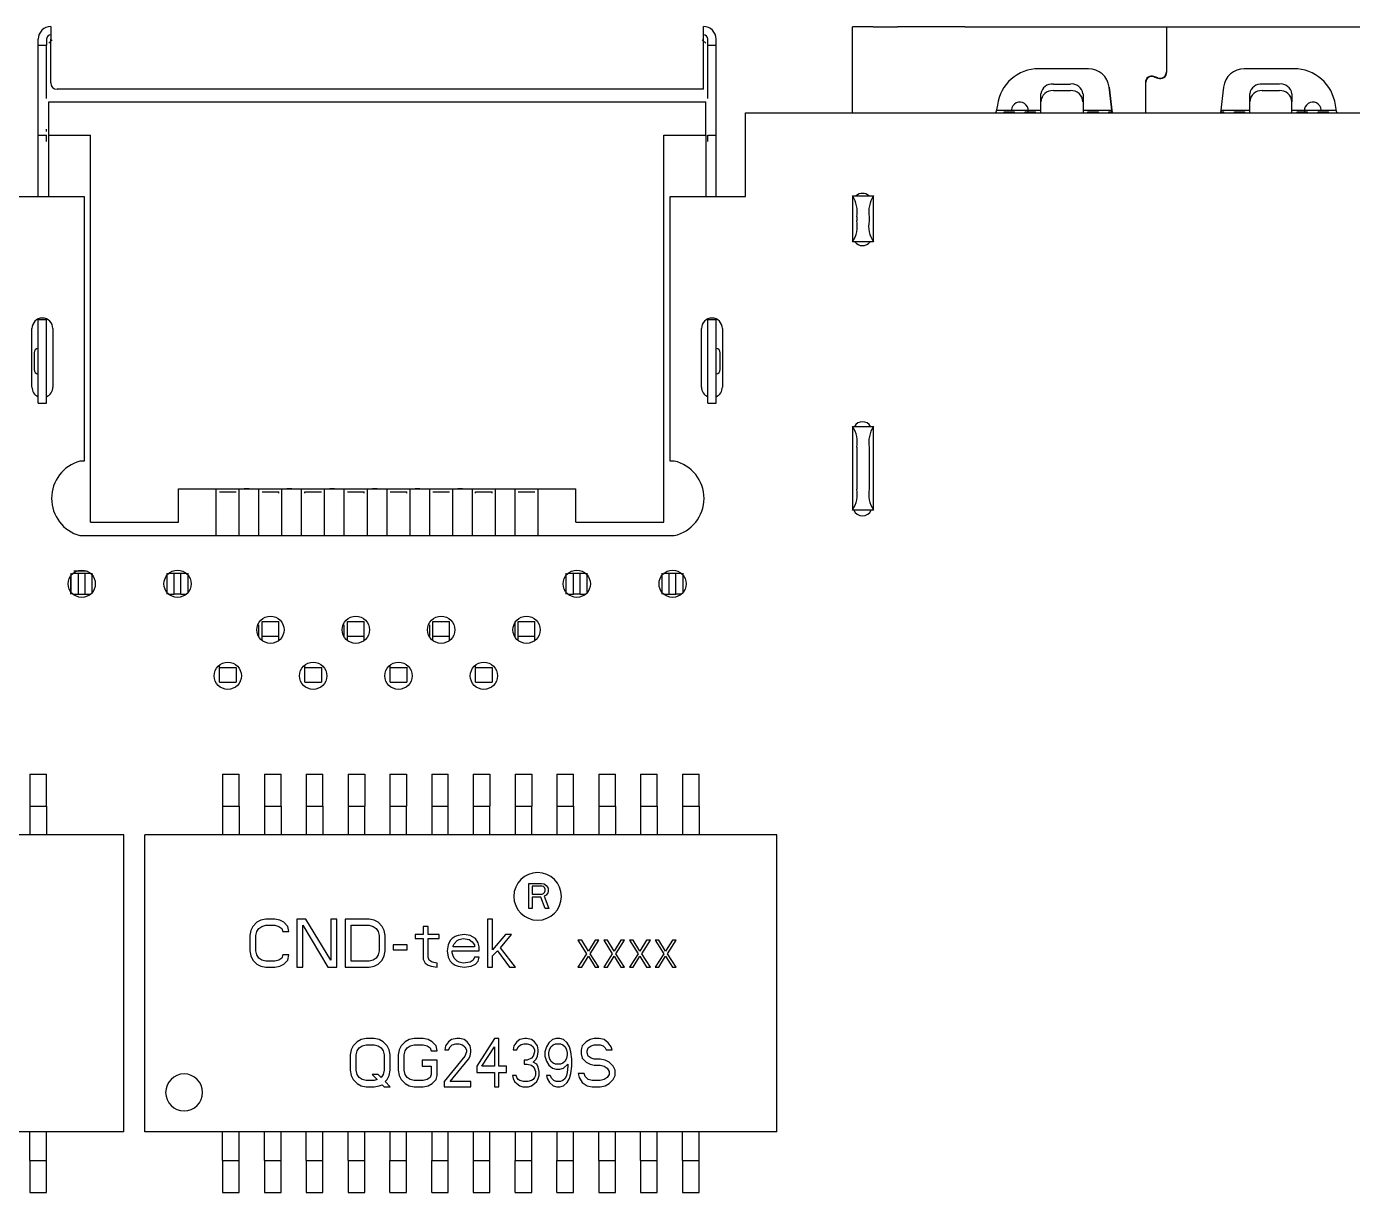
# Model space of a CAD drawing. Header units: millimetres. Extents: x 2 to 1109, y 2 to 430.
# Drawn here: x 92.14 to 123.82, y 338.25 to 366.12 of the extents above; entities that cross this region are included whole.
import ezdxf

# ---------------------------------------------------------------- set-up
doc = ezdxf.new("R2010")
doc.units = ezdxf.units.MM
doc.header["$LTSCALE"] = 0.5
doc.layers.add('几何体', color=7, linetype='Continuous')

msp = doc.modelspace()

# ---------------------------------------------------------------- linework, layer by layer
at = {"layer": '几何体'}
for p, q in [((92.716, 366.121), (92.716, 365.821)), ((108.316, 365.821), (108.316, 366.121)), ((112.371, 366.113), (111.875, 366.113)), ((111.875, 364.058), (111.875, 366.113)), ((112.371, 366.113), (112.948, 366.113)), ((113.148, 366.113), (112.948, 366.113)), ((114.007, 366.113), (113.148, 366.113)), ((114.56, 366.113), (114.007, 366.113)), ((114.56, 366.113), (119.375, 366.113)), ((119.375, 366.113), (119.375, 365.034)), ((119.375, 366.113), (119.385, 366.113)), ((119.385, 365.034), (119.385, 366.113)), ((119.385, 366.113), (124.19, 366.113)), ((92.416, 365.671), (92.416, 365.821)), ((92.416, 365.521), (92.416, 365.671)), ((92.416, 365.671), (92.616, 365.671)), ((92.616, 365.821), (92.616, 365.671)), ((92.616, 365.521), (92.616, 365.671)), ((92.666, 365.721), (92.747, 365.802)), ((92.716, 364.771), (92.716, 365.821)), ((108.366, 365.721), (108.284, 365.802)), ((108.316, 364.621), (108.316, 365.821)), ((108.416, 365.671), (108.416, 365.821)), ((108.416, 365.521), (108.416, 365.671)), ((108.416, 365.671), (108.616, 365.671)), ((108.616, 365.671), (108.616, 365.821)), ((108.616, 365.521), (108.616, 365.671)), ((119.385, 365.813), (119.375, 365.813)), ((92.416, 363.671), (92.416, 365.521)), ((92.616, 364.401), (92.616, 365.521)), ((108.416, 364.401), (108.416, 365.521)), ((108.616, 363.671), (108.616, 365.521)), ((117.511, 365.113), (116.328, 365.113)), ((122.422, 365.113), (121.238, 365.113)), ((116.675, 364.746), (117.083, 364.746)), ((118.875, 364.788), (118.875, 364.058)), ((118.885, 364.058), (118.885, 364.788)), ((119.072, 364.92), (119.17, 364.884)), ((119.173, 364.894), (119.076, 364.929)), ((122.075, 364.746), (121.666, 364.746)), ((108.316, 364.621), (92.866, 364.621)), ((116.375, 364.32), (116.375, 364.513)), ((116.675, 364.588), (117.083, 364.588)), ((117.383, 364.513), (117.383, 364.32)), ((118.08, 364.058), (118.007, 364.673)), ((118.007, 364.673), (118.08, 364.058)), ((120.742, 364.673), (120.669, 364.058)), ((121.366, 364.32), (121.366, 364.513)), ((121.666, 364.588), (122.075, 364.588)), ((122.375, 364.513), (122.375, 364.32)), ((92.666, 363.521), (92.666, 364.321)), ((92.666, 364.321), (108.366, 364.321)), ((108.366, 363.521), (108.366, 364.321)), ((116.375, 364.113), (115.31, 364.113)), ((115.5, 364.058), (115.5, 364.083)), ((115.5, 364.083), (115.75, 364.083)), ((115.675, 364.128), (115.674, 364.113)), ((115.75, 364.058), (115.75, 364.083)), ((116, 364.058), (116, 364.083)), ((116, 364.083), (116.25, 364.083)), ((116.25, 364.058), (116.25, 364.083)), ((116.375, 364.058), (116.375, 364.32)), ((117.383, 364.32), (117.383, 364.058)), ((118.074, 364.113), (117.383, 364.113)), ((117.5, 364.058), (117.5, 364.083)), ((117.5, 364.083), (117.75, 364.083)), ((117.75, 364.058), (117.75, 364.083)), ((118, 364.083), (118.077, 364.083)), ((118, 364.058), (118, 364.083)), ((118.885, 364.113), (118.875, 364.113)), ((120.672, 364.083), (120.75, 364.083)), ((121.366, 364.113), (120.675, 364.113)), ((120.75, 364.058), (120.75, 364.083)), ((121, 364.083), (121.25, 364.083)), ((121, 364.058), (121, 364.083)), ((121.25, 364.058), (121.25, 364.083)), ((121.366, 364.058), (121.366, 364.32)), ((122.375, 364.058), (122.375, 364.32)), ((123.439, 364.113), (122.375, 364.113)), ((122.5, 364.058), (122.5, 364.083)), ((122.5, 364.083), (122.75, 364.083)), ((122.75, 364.058), (122.75, 364.083)), ((123, 364.058), (123, 364.083)), ((123, 364.083), (123.25, 364.083)), ((123.075, 364.113), (123.074, 364.127)), ((123.25, 364.058), (123.25, 364.083)), ((109.316, 362.058), (109.316, 364.058)), ((109.316, 364.058), (163.15, 364.058)), ((92.416, 363.521), (92.416, 363.671)), ((92.416, 363.521), (92.616, 363.521)), ((92.416, 363.371), (92.416, 363.521)), ((92.616, 363.615), (92.616, 363.671)), ((92.616, 363.521), (92.616, 363.533)), ((92.616, 363.371), (92.616, 363.521)), ((92.666, 363.521), (93.666, 363.521)), ((92.666, 362.058), (92.666, 363.521)), ((93.666, 354.271), (93.666, 363.521)), ((107.366, 363.521), (108.366, 363.521)), ((107.366, 354.271), (107.366, 363.521)), ((108.366, 363.521), (108.366, 362.058)), ((108.416, 363.521), (108.616, 363.521)), ((108.416, 363.371), (108.416, 363.521)), ((108.616, 363.521), (108.616, 363.671)), ((108.616, 363.371), (108.616, 363.521)), ((92.416, 362.058), (92.416, 363.371)), ((108.616, 362.058), (108.616, 363.371)), ((88.921, 362.058), (93.516, 362.058)), ((93.516, 362.058), (93.516, 355.732)), ((107.516, 355.732), (107.516, 362.058)), ((107.516, 362.058), (109.316, 362.058)), ((111.875, 362.073), (112.375, 362.073)), ((111.875, 362.073), (111.875, 360.973)), ((112.375, 360.973), (112.375, 362.073)), ((111.977, 361.573), (111.977, 361.473)), ((112.272, 361.573), (112.272, 361.473)), ((112.375, 360.973), (111.875, 360.973)), ((92.416, 359.121), (92.616, 359.121)), ((92.416, 357.121), (92.416, 359.121)), ((92.616, 357.121), (92.616, 359.121)), ((108.416, 359.121), (108.416, 359.133)), ((108.416, 359.121), (108.616, 359.121)), ((108.416, 357.121), (108.416, 359.121)), ((108.616, 357.121), (108.616, 359.121)), ((92.266, 357.501), (92.266, 358.901)), ((92.766, 358.901), (92.766, 357.501)), ((108.266, 357.501), (108.266, 358.901)), ((108.766, 358.901), (108.766, 357.501)), ((92.316, 358.321), (92.316, 357.921)), ((108.716, 357.921), (108.716, 358.321)), ((92.416, 357.121), (92.616, 357.121)), ((108.416, 357.121), (108.616, 357.121)), ((111.875, 356.563), (112.375, 356.563)), ((111.875, 356.563), (111.875, 354.563)), ((112.375, 354.563), (112.375, 356.563)), ((111.977, 356.063), (111.977, 355.063)), ((112.272, 356.063), (112.272, 355.063)), ((93.516, 355.732), (93.412, 355.732)), ((107.613, 355.732), (107.516, 355.732)), ((95.766, 354.271), (95.766, 355.071)), ((95.766, 355.071), (105.266, 355.071)), ((96.671, 353.952), (96.671, 355.071)), ((96.746, 354.996), (97.146, 354.996)), ((97.221, 353.952), (97.221, 355.071)), ((97.456, 355.071), (97.341, 355.071)), ((97.691, 353.952), (97.691, 355.071)), ((97.766, 354.996), (98.166, 354.996)), ((98.166, 354.965), (98.166, 354.996)), ((98.241, 353.952), (98.241, 355.071)), ((98.476, 355.071), (98.361, 355.071)), ((98.711, 353.952), (98.711, 355.071)), ((98.786, 354.996), (99.186, 354.996)), ((98.786, 354.965), (98.786, 354.996)), ((99.261, 353.952), (99.261, 355.071)), ((99.496, 355.071), (99.381, 355.071)), ((99.731, 353.952), (99.731, 355.071)), ((99.806, 354.996), (100.206, 354.996)), ((100.206, 354.965), (100.206, 354.996)), ((100.281, 353.952), (100.281, 355.071)), ((100.516, 355.071), (100.401, 355.071)), ((100.751, 353.952), (100.751, 355.071)), ((100.826, 354.996), (101.226, 354.996)), ((101.226, 354.965), (101.226, 354.996)), ((101.301, 353.952), (101.301, 355.071)), ((101.536, 355.071), (101.421, 355.071)), ((101.771, 353.952), (101.771, 355.071)), ((101.846, 354.996), (102.246, 354.996)), ((102.321, 353.952), (102.321, 355.071)), ((102.556, 355.071), (102.441, 355.071)), ((102.556, 355.071), (102.671, 355.071)), ((102.791, 353.952), (102.791, 355.071)), ((102.866, 354.996), (103.266, 354.996)), ((102.866, 354.965), (102.866, 354.996)), ((103.266, 354.965), (103.266, 354.996)), ((103.341, 353.952), (103.341, 355.071)), ((103.811, 353.952), (103.811, 355.071)), ((103.886, 354.996), (104.286, 354.996)), ((104.361, 353.952), (104.361, 355.071)), ((105.266, 354.271), (105.266, 355.071)), ((93.666, 354.271), (95.766, 354.271)), ((105.266, 354.271), (107.366, 354.271)), ((112.375, 354.563), (111.875, 354.563)), ((93.412, 353.952), (107.613, 353.952)), ((93.206, 352.551), (93.206, 353.051)), ((93.24, 353.051), (93.376, 353.051)), ((93.571, 353.101), (93.271, 353.101)), ((93.376, 352.551), (93.376, 353.051)), ((93.376, 353.051), (93.536, 353.051)), ((93.536, 352.551), (93.536, 353.051)), ((93.536, 353.051), (93.672, 353.051)), ((93.706, 352.603), (93.706, 353.051)), ((95.496, 352.551), (95.496, 353.051)), ((95.53, 353.051), (95.666, 353.051)), ((95.666, 352.551), (95.666, 353.051)), ((95.666, 353.051), (95.826, 353.051)), ((95.826, 352.551), (95.826, 353.051)), ((95.826, 353.051), (95.962, 353.051)), ((95.996, 352.603), (95.996, 353.051)), ((105.036, 352.551), (105.036, 353.051)), ((105.07, 353.051), (105.206, 353.051)), ((105.206, 352.551), (105.206, 353.051)), ((105.206, 353.051), (105.366, 353.051)), ((105.366, 352.551), (105.366, 353.051)), ((105.366, 353.051), (105.502, 353.051)), ((105.536, 352.603), (105.536, 353.051)), ((107.326, 352.551), (107.326, 353.051)), ((107.36, 353.051), (107.496, 353.051)), ((107.496, 352.551), (107.496, 353.051)), ((107.496, 353.051), (107.656, 353.051)), ((107.656, 352.551), (107.656, 353.051)), ((107.656, 353.051), (107.792, 353.051)), ((107.826, 352.603), (107.826, 353.051)), ((93.186, 352.97), (93.186, 352.551)), ((93.24, 352.551), (93.376, 352.551)), ((93.376, 352.551), (93.536, 352.551)), ((93.536, 352.551), (93.672, 352.551)), ((95.53, 352.551), (95.666, 352.551)), ((95.826, 352.551), (95.666, 352.551)), ((95.826, 352.551), (95.962, 352.551)), ((105.07, 352.551), (105.206, 352.551)), ((105.366, 352.551), (105.206, 352.551)), ((105.366, 352.551), (105.502, 352.551)), ((107.36, 352.551), (107.496, 352.551)), ((107.496, 352.551), (107.656, 352.551)), ((107.792, 352.551), (107.656, 352.551)), ((97.691, 351.539), (97.691, 351.822)), ((97.766, 351.896), (98.166, 351.896)), ((97.766, 351.546), (97.766, 351.896)), ((98.166, 351.546), (98.166, 351.896)), ((99.731, 351.539), (99.731, 351.822)), ((99.806, 351.546), (99.806, 351.896)), ((99.806, 351.896), (100.206, 351.896)), ((100.206, 351.546), (100.206, 351.896)), ((101.771, 351.539), (101.771, 351.822)), ((101.846, 351.546), (101.846, 351.896)), ((101.846, 351.896), (102.246, 351.896)), ((102.246, 351.546), (102.246, 351.896)), ((103.811, 351.539), (103.811, 351.896)), ((103.886, 351.546), (103.886, 351.896)), ((103.886, 351.896), (104.286, 351.896)), ((104.286, 351.546), (104.286, 351.896)), ((97.766, 351.453), (97.766, 351.6)), ((97.766, 351.546), (98.166, 351.546)), ((98.166, 351.447), (98.166, 351.6)), ((99.806, 351.453), (99.806, 351.6)), ((99.806, 351.546), (100.206, 351.546)), ((100.206, 351.447), (100.206, 351.6)), ((101.846, 351.453), (101.846, 351.6)), ((101.846, 351.546), (102.246, 351.546)), ((102.246, 351.447), (102.246, 351.6)), ((103.886, 351.453), (103.886, 351.6)), ((103.886, 351.546), (104.286, 351.546)), ((104.286, 351.447), (104.286, 351.6)), ((96.746, 350.796), (96.746, 350.851)), ((96.746, 350.796), (97.146, 350.796)), ((96.746, 350.446), (96.746, 350.796)), ((97.146, 350.796), (97.146, 350.446)), ((98.786, 350.796), (98.786, 350.851)), ((98.786, 350.796), (99.186, 350.796)), ((98.786, 350.446), (98.786, 350.796)), ((99.186, 350.806), (99.186, 350.796)), ((99.186, 350.796), (99.186, 350.446)), ((100.826, 350.796), (100.826, 350.851)), ((100.826, 350.446), (100.826, 350.796)), ((100.826, 350.796), (101.226, 350.796)), ((101.226, 350.806), (101.226, 350.796)), ((101.226, 350.796), (101.226, 350.446)), ((102.866, 350.796), (102.866, 350.851)), ((102.866, 350.796), (103.266, 350.796)), ((102.866, 350.446), (102.866, 350.796)), ((103.266, 350.796), (103.266, 350.446)), ((96.746, 350.446), (97.146, 350.446)), ((98.786, 350.446), (99.186, 350.446)), ((100.826, 350.446), (101.226, 350.446)), ((102.866, 350.446), (103.266, 350.446)), ((92.212, 348.25), (92.612, 348.25)), ((92.212, 348.25), (92.212, 347.488)), ((92.612, 347.488), (92.612, 348.25)), ((96.82, 348.25), (97.22, 348.25)), ((96.82, 348.25), (96.82, 347.488)), ((97.22, 347.488), (97.22, 348.25)), ((97.82, 348.25), (98.22, 348.25)), ((97.82, 348.25), (97.82, 347.488)), ((98.22, 347.488), (98.22, 348.25)), ((98.82, 348.25), (99.22, 348.25)), ((98.82, 348.25), (98.82, 347.488)), ((99.22, 347.488), (99.22, 348.25)), ((99.82, 348.25), (100.22, 348.25)), ((99.82, 348.25), (99.82, 347.488)), ((100.22, 348.25), (100.22, 347.488)), ((100.82, 348.25), (101.22, 348.25)), ((100.82, 348.25), (100.82, 347.488)), ((101.22, 348.25), (101.22, 347.488)), ((101.82, 348.25), (102.21, 348.25)), ((101.82, 348.25), (101.82, 347.488)), ((102.21, 347.488), (102.21, 348.25)), ((102.81, 348.25), (103.21, 348.25)), ((102.81, 348.25), (102.81, 347.488)), ((103.21, 348.25), (103.21, 347.488)), ((103.81, 348.25), (104.21, 348.25)), ((103.81, 348.25), (103.81, 347.488)), ((104.21, 348.25), (104.21, 347.488)), ((104.81, 348.25), (105.21, 348.25)), ((104.81, 348.25), (104.81, 347.488)), ((105.21, 347.488), (105.21, 348.25)), ((105.81, 348.25), (106.21, 348.25)), ((105.81, 348.25), (105.81, 347.488)), ((106.21, 347.488), (106.21, 348.25)), ((106.81, 348.25), (107.21, 348.25)), ((106.81, 348.25), (106.81, 347.488)), ((107.21, 347.488), (107.21, 348.25)), ((107.81, 348.25), (108.21, 348.25)), ((107.81, 348.25), (107.81, 347.488)), ((108.21, 347.488), (108.21, 348.25)), ((92.212, 347.488), (92.612, 347.488)), ((92.212, 347.488), (92.212, 346.8)), ((92.612, 347.488), (92.612, 346.8)), ((96.82, 347.488), (97.22, 347.488)), ((96.82, 347.488), (96.82, 346.8)), ((97.22, 347.488), (97.22, 346.8)), ((97.82, 347.488), (97.82, 346.8)), ((97.82, 347.488), (98.22, 347.488)), ((98.22, 347.488), (98.22, 346.8)), ((98.82, 347.488), (99.22, 347.488)), ((98.82, 347.488), (98.82, 346.8)), ((99.22, 347.488), (99.22, 346.8)), ((99.82, 347.488), (99.82, 346.8)), ((99.82, 347.488), (100.22, 347.488)), ((100.22, 346.8), (100.22, 347.488)), ((100.82, 347.488), (100.82, 346.8)), ((100.82, 347.488), (101.22, 347.488)), ((101.22, 346.8), (101.22, 347.488)), ((101.82, 347.488), (102.21, 347.488)), ((101.82, 347.488), (101.82, 346.8)), ((102.21, 346.8), (102.21, 347.488)), ((102.81, 347.488), (102.81, 346.8)), ((102.81, 347.488), (103.21, 347.488)), ((103.21, 346.8), (103.21, 347.488)), ((103.81, 347.488), (104.21, 347.488)), ((103.81, 347.488), (103.81, 346.8)), ((104.21, 346.8), (104.21, 347.488)), ((104.81, 347.488), (104.81, 346.8)), ((104.81, 347.488), (105.21, 347.488)), ((105.21, 347.488), (105.21, 346.8)), ((105.81, 347.488), (105.81, 346.8)), ((105.81, 347.488), (106.21, 347.488)), ((106.21, 347.488), (106.21, 346.8)), ((106.81, 347.488), (106.81, 346.8)), ((106.81, 347.488), (107.21, 347.488)), ((107.21, 347.488), (107.21, 346.8)), ((107.81, 347.488), (107.81, 346.8)), ((107.81, 347.488), (108.21, 347.488)), ((108.21, 347.488), (108.21, 346.8)), ((94.466, 346.8), (79.366, 346.8)), ((94.466, 339.7), (94.466, 346.8)), ((94.96, 339.7), (94.96, 346.8)), ((110.063, 346.8), (94.963, 346.8)), ((110.063, 339.7), (110.063, 346.8)), ((104.142, 345.639), (104.442, 345.639)), ((104.142, 345.039), (104.142, 345.639)), ((104.217, 345.575), (104.217, 345.383)), ((104.455, 345.575), (104.217, 345.575)), ((104.217, 345.383), (104.455, 345.383)), ((104.442, 345.639), (104.505, 345.626)), ((104.492, 345.562), (104.455, 345.575)), ((104.455, 345.383), (104.492, 345.396)), ((104.517, 345.537), (104.492, 345.562)), ((104.492, 345.396), (104.517, 345.422)), ((104.505, 345.626), (104.555, 345.588)), ((104.53, 345.498), (104.517, 345.537)), ((104.517, 345.422), (104.53, 345.46)), ((104.53, 345.46), (104.53, 345.498)), ((104.555, 345.588), (104.592, 345.537)), ((104.592, 345.409), (104.555, 345.358)), ((104.592, 345.537), (104.605, 345.498)), ((104.605, 345.447), (104.592, 345.409)), ((104.605, 345.498), (104.605, 345.447)), ((104.217, 345.307), (104.217, 345.039)), ((104.43, 345.307), (104.217, 345.307)), ((104.53, 345.039), (104.43, 345.307)), ((104.555, 345.358), (104.505, 345.332)), ((104.505, 345.332), (104.617, 345.039)), ((97.736, 344.759), (97.64, 344.71)), ((97.855, 344.783), (97.736, 344.759)), ((98.071, 344.783), (97.855, 344.783)), ((98.191, 344.759), (98.071, 344.783)), ((98.287, 344.71), (98.191, 344.759)), ((98.814, 344.783), (98.598, 344.783)), ((98.598, 344.783), (98.598, 343.634)), ((99.412, 343.805), (98.814, 344.783)), ((99.556, 344.783), (99.412, 344.783)), ((99.412, 344.783), (99.412, 343.805)), ((99.556, 343.634), (99.556, 344.783)), ((100.323, 344.783), (99.748, 344.783)), ((99.748, 344.783), (99.748, 343.634)), ((100.442, 344.759), (100.323, 344.783)), ((100.538, 344.71), (100.442, 344.759)), ((103.269, 344.783), (103.149, 344.783)), ((103.149, 344.783), (103.149, 343.634)), ((103.269, 344.05), (103.269, 344.783)), ((104.217, 345.039), (104.142, 345.039)), ((104.617, 345.039), (104.53, 345.039)), ((97.496, 344.514), (97.472, 344.392)), ((97.544, 344.612), (97.496, 344.514)), ((97.64, 344.71), (97.544, 344.612)), ((97.616, 344.392), (97.64, 344.49)), ((97.64, 344.49), (97.688, 344.563)), ((97.688, 344.563), (97.76, 344.612)), ((97.76, 344.612), (97.855, 344.637)), ((97.855, 344.637), (98.071, 344.637)), ((98.071, 344.637), (98.167, 344.612)), ((98.167, 344.612), (98.239, 344.563)), ((98.239, 344.563), (98.263, 344.49)), ((98.263, 344.49), (98.406, 344.49)), ((98.382, 344.612), (98.287, 344.71)), ((98.406, 344.49), (98.382, 344.612)), ((98.742, 343.634), (98.742, 344.637)), ((98.742, 344.637), (99.34, 343.634)), ((99.891, 344.637), (100.323, 344.637)), ((99.891, 343.78), (99.891, 344.637)), ((100.323, 344.637), (100.418, 344.612)), ((100.418, 344.612), (100.49, 344.563)), ((100.49, 344.563), (100.538, 344.49)), ((100.634, 344.612), (100.538, 344.71)), ((100.538, 344.49), (100.562, 344.392)), ((100.682, 344.514), (100.634, 344.612)), ((100.706, 344.392), (100.682, 344.514)), ((101.736, 344.612), (101.616, 344.612)), ((101.616, 344.612), (101.616, 344.417)), ((101.736, 344.417), (101.736, 344.612)), ((97.472, 344.392), (97.472, 344.025)), ((97.616, 344.025), (97.616, 344.392)), ((100.562, 344.392), (100.562, 344.025)), ((100.706, 344.025), (100.706, 344.392)), ((101.233, 344.172), (100.897, 344.172)), ((100.897, 344.172), (100.897, 344.05)), ((101.233, 344.05), (101.233, 344.172)), ((101.616, 344.417), (101.424, 344.417)), ((101.424, 344.417), (101.424, 344.319)), ((101.424, 344.319), (101.616, 344.319)), ((101.616, 344.319), (101.616, 343.829)), ((101.999, 344.417), (101.736, 344.417)), ((101.736, 343.878), (101.736, 344.319)), ((101.736, 344.319), (101.999, 344.319)), ((101.999, 344.319), (101.999, 344.417)), ((102.215, 344.172), (102.191, 344.025)), ((102.263, 344.27), (102.215, 344.172)), ((102.311, 344.319), (102.263, 344.27)), ((102.382, 344.368), (102.311, 344.319)), ((102.335, 344.147), (102.359, 344.196)), ((102.335, 344.123), (102.335, 344.147)), ((102.838, 344.123), (102.335, 344.123)), ((102.359, 344.196), (102.43, 344.27)), ((102.454, 344.392), (102.382, 344.368)), ((102.43, 344.27), (102.478, 344.294)), ((102.598, 344.417), (102.454, 344.392)), ((102.478, 344.294), (102.574, 344.319)), ((102.574, 344.319), (102.718, 344.294)), ((102.742, 344.392), (102.598, 344.417)), ((102.718, 344.294), (102.79, 344.245)), ((102.862, 344.319), (102.742, 344.392)), ((102.79, 344.245), (102.838, 344.172)), ((102.838, 344.172), (102.838, 344.123)), ((102.933, 344.221), (102.862, 344.319)), ((102.957, 344.123), (102.933, 344.221)), ((102.957, 344.025), (102.957, 344.123)), ((103.58, 344.417), (103.269, 344.05)), ((103.46, 344.098), (103.724, 344.417)), ((103.724, 344.417), (103.58, 344.417)), ((105.403, 344.281), (105.315, 344.281)), ((105.315, 344.281), (105.52, 343.957)), ((105.564, 344.018), (105.403, 344.281)), ((105.725, 344.281), (105.564, 344.018)), ((105.608, 343.957), (105.813, 344.281)), ((105.813, 344.281), (105.725, 344.281)), ((106.018, 344.281), (105.93, 344.281)), ((105.93, 344.281), (106.135, 343.957)), ((106.179, 344.018), (106.018, 344.281)), ((106.341, 344.281), (106.179, 344.018)), ((106.223, 343.957), (106.428, 344.281)), ((106.428, 344.281), (106.341, 344.281)), ((106.633, 344.281), (106.546, 344.281)), ((106.546, 344.281), (106.751, 343.957)), ((106.795, 344.018), (106.633, 344.281)), ((106.956, 344.281), (106.795, 344.018)), ((106.838, 343.957), (107.044, 344.281)), ((107.044, 344.281), (106.956, 344.281)), ((107.249, 344.281), (107.161, 344.281)), ((107.161, 344.281), (107.366, 343.957)), ((107.41, 344.018), (107.249, 344.281)), ((107.571, 344.281), (107.41, 344.018)), ((107.454, 343.957), (107.659, 344.281)), ((107.659, 344.281), (107.571, 344.281)), ((97.472, 344.025), (97.496, 343.903)), ((97.496, 343.903), (97.544, 343.805)), ((97.544, 343.805), (97.64, 343.707)), ((97.64, 343.927), (97.616, 344.025)), ((97.688, 343.854), (97.64, 343.927)), ((97.76, 343.805), (97.688, 343.854)), ((97.855, 343.78), (97.76, 343.805)), ((98.167, 343.805), (98.071, 343.78)), ((98.239, 343.854), (98.167, 343.805)), ((98.263, 343.927), (98.239, 343.854)), ((98.406, 343.927), (98.263, 343.927)), ((98.287, 343.707), (98.382, 343.805)), ((98.382, 343.805), (98.406, 343.927)), ((100.418, 343.805), (100.323, 343.78)), ((100.49, 343.854), (100.418, 343.805)), ((100.538, 343.927), (100.49, 343.854)), ((100.562, 344.025), (100.538, 343.927)), ((100.538, 343.707), (100.634, 343.805)), ((100.634, 343.805), (100.682, 343.903)), ((100.682, 343.903), (100.706, 344.025)), ((100.897, 344.05), (101.233, 344.05)), ((101.616, 343.829), (101.664, 343.732)), ((101.76, 343.805), (101.736, 343.878)), ((101.832, 343.756), (101.76, 343.805)), ((102.191, 344.025), (102.215, 343.878)), ((102.215, 343.878), (102.263, 343.78)), ((102.311, 343.976), (102.311, 344.025)), ((102.311, 344.025), (102.957, 344.025)), ((102.335, 343.903), (102.311, 343.976)), ((102.359, 343.854), (102.335, 343.903)), ((102.43, 343.78), (102.359, 343.854)), ((102.814, 343.805), (102.742, 343.756)), ((102.838, 343.878), (102.814, 343.805)), ((102.957, 343.878), (102.838, 343.878)), ((102.933, 343.78), (102.957, 343.878)), ((103.269, 343.903), (103.389, 344.025)), ((103.269, 343.634), (103.269, 343.903)), ((103.389, 344.025), (103.676, 343.634)), ((103.82, 343.634), (103.46, 344.098)), ((105.52, 343.957), (105.315, 343.634)), ((105.403, 343.634), (105.564, 343.896)), ((105.564, 343.896), (105.725, 343.634)), ((105.813, 343.634), (105.608, 343.957)), ((106.135, 343.957), (105.93, 343.634)), ((106.018, 343.634), (106.179, 343.896)), ((106.179, 343.896), (106.341, 343.634)), ((106.428, 343.634), (106.223, 343.957)), ((106.751, 343.957), (106.546, 343.634)), ((106.633, 343.634), (106.795, 343.896)), ((106.795, 343.896), (106.956, 343.634)), ((107.044, 343.634), (106.838, 343.957)), ((107.366, 343.957), (107.161, 343.634)), ((107.249, 343.634), (107.41, 343.896)), ((107.41, 343.896), (107.571, 343.634)), ((107.659, 343.634), (107.454, 343.957)), ((97.64, 343.707), (97.736, 343.658)), ((97.736, 343.658), (97.855, 343.634)), ((98.071, 343.78), (97.855, 343.78)), ((97.855, 343.634), (98.071, 343.634)), ((98.071, 343.634), (98.191, 343.658)), ((98.191, 343.658), (98.287, 343.707)), ((98.598, 343.634), (98.742, 343.634)), ((99.34, 343.634), (99.556, 343.634)), ((99.748, 343.634), (100.323, 343.634)), ((100.323, 343.78), (99.891, 343.78)), ((100.323, 343.634), (100.442, 343.658)), ((100.442, 343.658), (100.538, 343.707)), ((101.664, 343.732), (101.736, 343.683)), ((101.736, 343.683), (101.808, 343.658)), ((101.808, 343.658), (101.951, 343.634)), ((101.951, 343.732), (101.832, 343.756)), ((101.951, 343.634), (101.951, 343.732)), ((102.263, 343.78), (102.311, 343.732)), ((102.311, 343.732), (102.382, 343.683)), ((102.382, 343.683), (102.454, 343.658)), ((102.478, 343.756), (102.43, 343.78)), ((102.454, 343.658), (102.598, 343.634)), ((102.574, 343.732), (102.478, 343.756)), ((102.742, 343.756), (102.574, 343.732)), ((102.598, 343.634), (102.766, 343.658)), ((102.766, 343.658), (102.862, 343.707)), ((102.862, 343.707), (102.933, 343.78)), ((103.149, 343.634), (103.269, 343.634)), ((103.676, 343.634), (103.82, 343.634)), ((105.315, 343.634), (105.403, 343.634)), ((105.725, 343.634), (105.813, 343.634)), ((105.93, 343.634), (106.018, 343.634)), ((106.341, 343.634), (106.428, 343.634)), ((106.546, 343.634), (106.633, 343.634)), ((106.956, 343.634), (107.044, 343.634)), ((107.161, 343.634), (107.249, 343.634)), ((107.571, 343.634), (107.659, 343.634)), ((100.131, 341.904), (100.036, 341.855)), ((100.251, 341.928), (100.131, 341.904)), ((100.443, 341.928), (100.251, 341.928)), ((100.562, 341.904), (100.443, 341.928)), ((100.658, 341.855), (100.562, 341.904)), ((101.281, 341.904), (101.185, 341.855)), ((101.401, 341.928), (101.281, 341.904)), ((101.616, 341.928), (101.401, 341.928)), ((101.736, 341.904), (101.616, 341.928)), ((101.832, 341.855), (101.736, 341.904)), ((102.293, 341.904), (102.222, 341.855)), ((102.417, 341.928), (102.293, 341.904)), ((102.488, 341.928), (102.417, 341.928)), ((102.594, 341.904), (102.488, 341.928)), ((102.665, 341.855), (102.594, 341.904)), ((103.321, 341.928), (102.895, 341.268)), ((103.427, 341.928), (103.321, 341.928)), ((103.427, 341.268), (103.427, 341.928)), ((103.923, 341.904), (103.853, 341.855)), ((104.048, 341.928), (103.923, 341.904)), ((104.083, 341.928), (104.048, 341.928)), ((104.207, 341.904), (104.083, 341.928)), ((104.278, 341.855), (104.207, 341.904)), ((104.703, 341.904), (104.615, 341.83)), ((104.792, 341.928), (104.703, 341.904)), ((104.881, 341.928), (104.792, 341.928)), ((104.969, 341.904), (104.881, 341.928)), ((105.058, 341.83), (104.969, 341.904)), ((105.607, 341.904), (105.511, 341.855)), ((105.703, 341.928), (105.607, 341.904)), ((105.823, 341.928), (105.703, 341.928)), ((105.942, 341.904), (105.823, 341.928)), ((106.038, 341.83), (105.942, 341.904)), ((99.892, 341.659), (99.868, 341.537)), ((99.94, 341.757), (99.892, 341.659)), ((100.036, 341.855), (99.94, 341.757)), ((100.012, 341.537), (100.036, 341.635)), ((100.036, 341.635), (100.083, 341.708)), ((100.083, 341.708), (100.155, 341.757)), ((100.155, 341.757), (100.251, 341.781)), ((100.251, 341.781), (100.443, 341.781)), ((100.443, 341.781), (100.539, 341.757)), ((100.539, 341.757), (100.61, 341.708)), ((100.61, 341.708), (100.658, 341.635)), ((100.754, 341.757), (100.658, 341.855)), ((100.658, 341.635), (100.682, 341.537)), ((100.802, 341.659), (100.754, 341.757)), ((100.826, 341.537), (100.802, 341.659)), ((101.042, 341.659), (101.018, 341.537)), ((101.089, 341.757), (101.042, 341.659)), ((101.185, 341.855), (101.089, 341.757)), ((101.161, 341.537), (101.185, 341.635)), ((101.185, 341.635), (101.233, 341.708)), ((101.233, 341.708), (101.305, 341.757)), ((101.305, 341.757), (101.401, 341.781)), ((101.401, 341.781), (101.616, 341.781)), ((101.616, 341.781), (101.712, 341.757)), ((101.712, 341.757), (101.784, 341.708)), ((101.784, 341.708), (101.808, 341.635)), ((101.808, 341.635), (101.952, 341.635)), ((101.928, 341.757), (101.832, 341.855)), ((101.952, 341.635), (101.928, 341.757)), ((102.151, 341.757), (102.133, 341.659)), ((102.133, 341.659), (102.222, 341.659)), ((102.222, 341.855), (102.151, 341.757)), ((102.222, 341.659), (102.257, 341.732)), ((102.257, 341.732), (102.31, 341.781)), ((102.31, 341.781), (102.399, 341.806)), ((102.399, 341.806), (102.47, 341.806)), ((102.47, 341.806), (102.559, 341.781)), ((102.559, 341.781), (102.612, 341.732)), ((102.612, 341.732), (102.647, 341.659)), ((102.647, 341.61), (102.612, 341.512)), ((102.647, 341.659), (102.647, 341.61)), ((102.736, 341.757), (102.665, 341.855)), ((102.754, 341.659), (102.736, 341.757)), ((102.736, 341.512), (102.754, 341.61)), ((102.754, 341.61), (102.754, 341.659)), ((103.019, 341.268), (103.321, 341.732)), ((103.321, 341.732), (103.321, 341.268)), ((103.782, 341.757), (103.764, 341.659)), ((103.764, 341.659), (103.853, 341.659)), ((103.853, 341.855), (103.782, 341.757)), ((103.853, 341.659), (103.888, 341.732)), ((103.888, 341.732), (103.941, 341.781)), ((103.941, 341.781), (104.03, 341.806)), ((104.03, 341.806), (104.101, 341.806)), ((104.101, 341.806), (104.189, 341.781)), ((104.189, 341.781), (104.242, 341.732)), ((104.242, 341.732), (104.278, 341.659)), ((104.278, 341.61), (104.242, 341.512)), ((104.349, 341.757), (104.278, 341.855)), ((104.278, 341.659), (104.278, 341.61)), ((104.367, 341.659), (104.349, 341.757)), ((104.349, 341.512), (104.367, 341.61)), ((104.367, 341.61), (104.367, 341.659)), ((104.562, 341.732), (104.526, 341.61)), ((104.526, 341.61), (104.526, 341.512)), ((104.615, 341.83), (104.562, 341.732)), ((104.615, 341.586), (104.632, 341.659)), ((104.615, 341.537), (104.615, 341.586)), ((104.632, 341.659), (104.668, 341.732)), ((104.668, 341.732), (104.721, 341.781)), ((104.721, 341.781), (104.774, 341.806)), ((104.774, 341.806), (104.898, 341.806)), ((104.898, 341.806), (104.951, 341.781)), ((104.951, 341.781), (105.005, 341.732)), ((105.005, 341.732), (105.04, 341.659)), ((105.04, 341.659), (105.058, 341.586)), ((105.111, 341.732), (105.058, 341.83)), ((105.058, 341.586), (105.058, 341.537)), ((105.146, 341.61), (105.111, 341.732)), ((105.164, 341.439), (105.146, 341.61)), ((105.415, 341.757), (105.391, 341.659)), ((105.391, 341.659), (105.391, 341.561)), ((105.511, 341.855), (105.415, 341.757)), ((105.535, 341.635), (105.559, 341.708)), ((105.535, 341.586), (105.535, 341.635)), ((105.559, 341.512), (105.535, 341.586)), ((105.559, 341.708), (105.631, 341.757)), ((105.631, 341.757), (105.703, 341.781)), ((105.703, 341.781), (105.847, 341.781)), ((105.847, 341.781), (105.918, 341.757)), ((105.918, 341.757), (105.966, 341.708)), ((105.966, 341.708), (105.99, 341.659)), ((105.99, 341.659), (106.134, 341.659)), ((106.11, 341.732), (106.038, 341.83)), ((106.134, 341.659), (106.11, 341.732)), ((99.868, 341.537), (99.868, 341.17)), ((100.012, 341.17), (100.012, 341.537)), ((100.682, 341.537), (100.682, 341.17)), ((100.826, 341.17), (100.826, 341.537)), ((101.018, 341.537), (101.018, 341.17)), ((101.161, 341.17), (101.161, 341.537)), ((101.952, 341.414), (101.592, 341.414)), ((101.592, 341.414), (101.592, 341.268)), ((101.592, 341.268), (101.808, 341.268)), ((101.808, 341.268), (101.808, 341.072)), ((101.952, 341.047), (101.952, 341.414)), ((102.612, 341.512), (102.115, 340.901)), ((102.257, 340.901), (102.7, 341.439)), ((102.7, 341.439), (102.736, 341.512)), ((102.895, 341.268), (102.895, 341.121)), ((103.321, 341.268), (103.019, 341.268)), ((103.604, 341.268), (103.427, 341.268)), ((103.604, 341.121), (103.604, 341.268)), ((104.101, 341.414), (104.03, 341.414)), ((104.03, 341.414), (104.03, 341.317)), ((104.03, 341.317), (104.101, 341.317)), ((104.207, 341.463), (104.101, 341.414)), ((104.101, 341.317), (104.207, 341.292)), ((104.242, 341.512), (104.207, 341.463)), ((104.207, 341.292), (104.26, 341.243)), ((104.242, 341.365), (104.313, 341.439)), ((104.331, 341.317), (104.242, 341.365)), ((104.313, 341.439), (104.349, 341.512)), ((104.367, 341.243), (104.331, 341.317)), ((104.526, 341.512), (104.562, 341.39)), ((104.562, 341.39), (104.615, 341.292)), ((104.632, 341.463), (104.615, 341.537)), ((104.615, 341.292), (104.703, 341.219)), ((104.668, 341.39), (104.632, 341.463)), ((104.721, 341.341), (104.668, 341.39)), ((104.774, 341.317), (104.721, 341.341)), ((104.898, 341.317), (104.774, 341.317)), ((104.951, 341.341), (104.898, 341.317)), ((105.005, 341.39), (104.951, 341.341)), ((104.969, 341.219), (105.076, 341.317)), ((105.04, 341.463), (105.005, 341.39)), ((105.058, 341.537), (105.04, 341.463)), ((105.076, 341.268), (105.058, 341.121)), ((105.076, 341.317), (105.076, 341.268)), ((105.146, 341.096), (105.164, 341.268)), ((105.164, 341.268), (105.164, 341.439)), ((105.391, 341.561), (105.415, 341.463)), ((105.415, 341.463), (105.511, 341.365)), ((105.511, 341.365), (105.607, 341.317)), ((105.631, 341.463), (105.559, 341.512)), ((105.607, 341.317), (105.703, 341.292)), ((105.703, 341.439), (105.631, 341.463)), ((105.847, 341.439), (105.703, 341.439)), ((105.703, 341.292), (105.847, 341.292)), ((105.966, 341.414), (105.847, 341.439)), ((105.847, 341.292), (105.942, 341.268)), ((105.942, 341.268), (106.014, 341.219)), ((106.062, 341.365), (105.966, 341.414)), ((106.158, 341.268), (106.062, 341.365)), ((106.206, 341.17), (106.158, 341.268)), ((99.868, 341.17), (99.892, 341.047)), ((99.892, 341.047), (99.94, 340.95)), ((99.94, 340.95), (100.036, 340.852)), ((100.036, 341.072), (100.012, 341.17)), ((100.083, 340.998), (100.036, 341.072)), ((100.155, 340.95), (100.083, 340.998)), ((100.251, 340.925), (100.155, 340.95)), ((100.539, 341.072), (100.395, 341.072)), ((100.395, 341.072), (100.515, 340.95)), ((100.515, 340.95), (100.443, 340.925)), ((100.61, 340.998), (100.539, 341.072)), ((100.658, 341.072), (100.61, 340.998)), ((100.682, 341.17), (100.658, 341.072)), ((100.706, 340.901), (100.754, 340.95)), ((100.754, 340.95), (100.802, 341.047)), ((100.802, 341.047), (100.826, 341.17)), ((101.018, 341.17), (101.042, 341.047)), ((101.042, 341.047), (101.089, 340.95)), ((101.089, 340.95), (101.185, 340.852)), ((101.185, 341.072), (101.161, 341.17)), ((101.233, 340.998), (101.185, 341.072)), ((101.305, 340.95), (101.233, 340.998)), ((101.401, 340.925), (101.305, 340.95)), ((101.712, 340.95), (101.616, 340.925)), ((101.784, 340.998), (101.712, 340.95)), ((101.808, 341.072), (101.784, 340.998)), ((101.832, 340.852), (101.928, 340.95)), ((101.928, 340.95), (101.952, 341.047)), ((102.895, 341.121), (103.321, 341.121)), ((103.321, 341.121), (103.321, 340.778)), ((103.427, 340.778), (103.427, 341.121)), ((103.427, 341.121), (103.604, 341.121)), ((103.835, 341.047), (103.746, 341.047)), ((103.746, 341.047), (103.764, 340.974)), ((103.764, 340.974), (103.799, 340.901)), ((103.853, 340.998), (103.835, 341.047)), ((103.888, 340.95), (103.853, 340.998)), ((103.923, 340.925), (103.888, 340.95)), ((104.242, 340.95), (104.207, 340.925)), ((104.278, 340.998), (104.242, 340.95)), ((104.26, 341.243), (104.296, 341.145)), ((104.296, 341.047), (104.278, 340.998)), ((104.296, 341.145), (104.296, 341.047)), ((104.331, 340.901), (104.367, 340.974)), ((104.384, 341.145), (104.367, 341.243)), ((104.367, 340.974), (104.384, 341.047)), ((104.384, 341.047), (104.384, 341.145)), ((104.562, 341.047), (104.579, 340.974)), ((104.65, 341.047), (104.562, 341.047)), ((104.579, 340.974), (104.632, 340.876)), ((104.686, 340.974), (104.65, 341.047)), ((104.739, 340.925), (104.686, 340.974)), ((104.703, 341.219), (104.792, 341.194)), ((104.792, 341.194), (104.881, 341.194)), ((104.881, 341.194), (104.969, 341.219)), ((105.005, 340.974), (104.951, 340.925)), ((105.04, 341.047), (105.005, 340.974)), ((105.058, 341.121), (105.04, 341.047)), ((105.058, 340.876), (105.111, 340.974)), ((105.111, 340.974), (105.146, 341.096)), ((105.463, 341.096), (105.32, 341.096)), ((105.32, 341.096), (105.344, 340.998)), ((105.344, 340.998), (105.415, 340.876)), ((105.487, 341.023), (105.463, 341.096)), ((105.559, 340.95), (105.487, 341.023)), ((105.655, 340.925), (105.559, 340.95)), ((105.942, 340.95), (105.847, 340.925)), ((106.014, 340.998), (105.942, 340.95)), ((106.014, 341.219), (106.062, 341.145)), ((106.062, 341.072), (106.014, 340.998)), ((106.062, 341.145), (106.062, 341.072)), ((106.062, 340.852), (106.158, 340.95)), ((106.158, 340.95), (106.206, 341.047)), ((106.206, 341.047), (106.206, 341.17)), ((100.036, 340.852), (100.131, 340.803)), ((100.131, 340.803), (100.251, 340.778)), ((100.443, 340.925), (100.251, 340.925)), ((100.251, 340.778), (100.443, 340.778)), ((100.443, 340.778), (100.562, 340.803)), ((100.562, 340.803), (100.634, 340.827)), ((100.634, 340.827), (100.682, 340.778)), ((100.682, 340.778), (100.826, 340.778)), ((100.826, 340.778), (100.706, 340.901)), ((101.185, 340.852), (101.281, 340.803)), ((101.281, 340.803), (101.401, 340.778)), ((101.616, 340.925), (101.401, 340.925)), ((101.401, 340.778), (101.616, 340.778)), ((101.616, 340.778), (101.736, 340.803)), ((101.736, 340.803), (101.832, 340.852)), ((102.115, 340.901), (102.115, 340.778)), ((102.115, 340.778), (102.754, 340.778)), ((102.754, 340.901), (102.257, 340.901)), ((102.754, 340.778), (102.754, 340.901)), ((103.321, 340.778), (103.427, 340.778)), ((103.799, 340.901), (103.853, 340.852)), ((103.853, 340.852), (103.923, 340.803)), ((104.012, 340.901), (103.923, 340.925)), ((103.923, 340.803), (103.994, 340.778)), ((103.994, 340.778), (104.136, 340.778)), ((104.118, 340.901), (104.012, 340.901)), ((104.207, 340.925), (104.118, 340.901)), ((104.136, 340.778), (104.207, 340.803)), ((104.207, 340.803), (104.278, 340.852)), ((104.278, 340.852), (104.331, 340.901)), ((104.632, 340.876), (104.721, 340.803)), ((104.721, 340.803), (104.81, 340.778)), ((104.792, 340.901), (104.739, 340.925)), ((104.898, 340.901), (104.792, 340.901)), ((104.81, 340.778), (104.881, 340.778)), ((104.881, 340.778), (104.969, 340.803)), ((104.951, 340.925), (104.898, 340.901)), ((104.969, 340.803), (105.058, 340.876)), ((105.415, 340.876), (105.535, 340.803)), ((105.535, 340.803), (105.655, 340.778)), ((105.847, 340.925), (105.655, 340.925)), ((105.655, 340.778), (105.847, 340.778)), ((105.847, 340.778), (105.966, 340.803)), ((105.966, 340.803), (106.062, 340.852)), ((94.466, 339.7), (79.366, 339.7)), ((92.212, 339.012), (92.212, 339.7)), ((92.612, 339.012), (92.612, 339.7)), ((110.063, 339.7), (94.963, 339.7)), ((96.82, 339.012), (96.82, 339.7)), ((97.22, 339.012), (97.22, 339.7)), ((97.82, 339.012), (97.82, 339.7)), ((98.22, 339.012), (98.22, 339.7)), ((98.82, 339.012), (98.82, 339.7)), ((99.22, 339.012), (99.22, 339.7)), ((99.82, 339.012), (99.82, 339.7)), ((100.22, 339.012), (100.22, 339.7)), ((100.82, 339.7), (100.82, 339.012)), ((101.22, 339.012), (101.22, 339.7)), ((101.82, 339.7), (101.82, 339.012)), ((102.21, 339.012), (102.21, 339.7)), ((102.81, 339.7), (102.81, 339.012)), ((103.21, 339.012), (103.21, 339.7)), ((103.81, 339.7), (103.81, 339.012)), ((104.21, 339.012), (104.21, 339.7)), ((104.81, 339.7), (104.81, 339.012)), ((105.21, 339.012), (105.21, 339.7)), ((105.81, 339.012), (105.81, 339.7)), ((106.21, 339.012), (106.21, 339.7)), ((106.81, 339.012), (106.81, 339.7)), ((107.21, 339.012), (107.21, 339.7)), ((107.81, 339.012), (107.81, 339.7)), ((108.21, 339.012), (108.21, 339.7)), ((92.212, 339.012), (92.612, 339.012)), ((92.212, 339.012), (92.212, 338.25)), ((92.612, 338.25), (92.612, 339.012)), ((96.82, 339.012), (97.22, 339.012)), ((96.82, 339.012), (96.82, 338.25)), ((97.22, 338.25), (97.22, 339.012)), ((97.82, 339.012), (98.22, 339.012)), ((97.82, 339.012), (97.82, 338.25)), ((98.22, 338.25), (98.22, 339.012)), ((98.82, 339.012), (99.22, 339.012)), ((98.82, 339.012), (98.82, 338.25)), ((99.22, 338.25), (99.22, 339.012)), ((99.82, 339.012), (100.22, 339.012)), ((99.82, 339.012), (99.82, 338.25)), ((100.22, 338.25), (100.22, 339.012)), ((100.82, 339.012), (101.22, 339.012)), ((100.82, 338.25), (100.82, 339.012)), ((101.22, 338.25), (101.22, 339.012)), ((101.82, 339.012), (102.21, 339.012)), ((101.82, 338.25), (101.82, 339.012)), ((102.21, 338.25), (102.21, 339.012)), ((102.81, 339.012), (103.21, 339.012)), ((102.81, 339.012), (102.81, 338.25)), ((103.21, 338.25), (103.21, 339.012)), ((103.81, 339.012), (104.21, 339.012)), ((103.81, 338.25), (103.81, 339.012)), ((104.21, 338.25), (104.21, 339.012)), ((104.81, 339.012), (105.21, 339.012)), ((104.81, 338.25), (104.81, 339.012)), ((105.21, 338.25), (105.21, 339.012)), ((105.81, 339.012), (106.21, 339.012)), ((105.81, 339.012), (105.81, 338.25)), ((106.21, 338.25), (106.21, 339.012)), ((106.81, 339.012), (107.21, 339.012)), ((106.81, 339.012), (106.81, 338.25)), ((107.21, 338.25), (107.21, 339.012)), ((107.81, 339.012), (108.21, 339.012)), ((107.81, 339.012), (107.81, 338.25)), ((108.21, 338.25), (108.21, 339.012)), ((92.212, 338.25), (92.612, 338.25)), ((96.82, 338.25), (97.22, 338.25)), ((97.82, 338.25), (98.22, 338.25)), ((98.82, 338.25), (99.22, 338.25)), ((99.82, 338.25), (100.22, 338.25)), ((100.82, 338.25), (101.22, 338.25)), ((101.82, 338.25), (102.21, 338.25)), ((102.81, 338.25), (103.21, 338.25)), ((103.81, 338.25), (104.21, 338.25)), ((104.81, 338.25), (105.21, 338.25)), ((105.81, 338.25), (106.21, 338.25)), ((106.81, 338.25), (107.21, 338.25)), ((107.81, 338.25), (108.21, 338.25))]:
    msp.add_line(p, q, dxfattribs=at)
at = {"layer": '几何体', "flags": 128}
for points in [[(115.336, 364.243), (115.305, 364.094), (115.293, 364.058)], [(123.456, 364.058), (123.444, 364.094), (123.413, 364.243)]]:
    msp.add_lwpolyline(points, dxfattribs=at)
at = {"layer": '几何体'}
for centre in [(93.456, 352.801), (95.746, 352.801), (105.286, 352.801), (107.576, 352.801), (97.966, 351.701), (100.006, 351.701), (102.046, 351.701), (104.086, 351.701), (96.946, 350.601), (98.986, 350.601), (101.026, 350.601), (103.066, 350.601)]:
    msp.add_circle(centre, 0.325, dxfattribs=at)
for centre, radius, start, end in [((92.716, 365.821), 0.3, 90.0033, 179.9953), ((108.316, 365.821), 0.3, 0.0036, 89.9967), ((92.719, 365.818), 0.103, 91.7722, 178.2409), ((108.313, 365.818), 0.103, 1.7679, 88.2334), ((116.328, 364.113), 1, 90, 172.5304), ((117.511, 364.613), 0.5, 6.8015, 90), ((117.511, 364.613), 0.5, 6.8015, 90), ((119.225, 365.034), 0.16, 250, 360), ((119.225, 365.034), 0.15, 250, 360), ((121.238, 364.613), 0.5, 90, 173.1985), ((122.422, 364.113), 1, 7.4696, 90), ((92.871, 364.776), 0.155, 181.7625, 268.2375), ((116.651, 364.467), 0.28, 85.153, 170.5778), ((117.113, 364.476), 0.272, 7.8055, 96.4637), ((119.025, 364.788), 0.15, 70, 180), ((119.025, 364.788), 0.14, 70, 180), ((121.643, 364.467), 0.28, 85.153, 170.5778), ((122.105, 364.476), 0.272, 7.8055, 96.4637), ((116.659, 364.303), 0.285, 86.8916, 176.5109), ((117.098, 364.303), 0.285, 3.4891, 93.1084), ((121.651, 364.303), 0.285, 86.8916, 176.5109), ((122.09, 364.303), 0.285, 3.4891, 93.1084), ((115.875, 364.113), 0.2, 355.5883, 175.9421), ((122.875, 364.113), 0.2, 4.0079, 184.3431), ((111.288, 361.693), 0.699, 350.1298, 32.967), ((112.113, 361.908), 0.225, 47.3454, 132.6546), ((113.015, 361.682), 0.751, 148.5836, 188.3196), ((111.318, 361.348), 0.671, 326.1018, 10.8013), ((112.931, 361.348), 0.67, 169.1764, 213.9205), ((112.113, 361.108), 0.225, 216.7183, 323.2816), ((92.516, 358.901), 0.25, 0, 180), ((108.516, 358.901), 0.25, 0, 180), ((92.416, 358.321), 0.1, 90, 180), ((108.616, 358.321), 0.1, 360, 90), ((92.416, 357.921), 0.1, 180, 270), ((108.616, 357.921), 0.1, 270, 360), ((92.516, 357.501), 0.25, 180, 246.354), ((92.516, 357.501), 0.25, 293.8358, 0), ((108.516, 357.501), 0.25, 180, 246.354), ((108.516, 357.501), 0.25, 293.8358, 0), ((111.318, 356.189), 0.671, 349.1834, 33.9134), ((112.113, 356.448), 0.225, 30.8792, 149.1208), ((113.015, 356.172), 0.751, 148.5836, 188.3196), ((93.659, 354.842), 0.924, 105.5, 254.5), ((107.416, 354.842), 0.912, 282.4999, 77.4999), ((111.318, 354.938), 0.671, 326.1018, 10.8013), ((112.961, 354.944), 0.699, 170.1295, 212.9673), ((112.113, 354.648), 0.225, 202.0651, 337.9349), ((104.351, 345.328), 0.569, 0, 180), ((104.351, 345.328), 0.569, 180, 0), ((95.903, 340.642), 0.442, 0, 180), ((95.903, 340.642), 0.442, 180, 0)]:
    msp.add_arc(centre, radius, start, end, dxfattribs=at)

doc.saveas('drawing.dxf')
